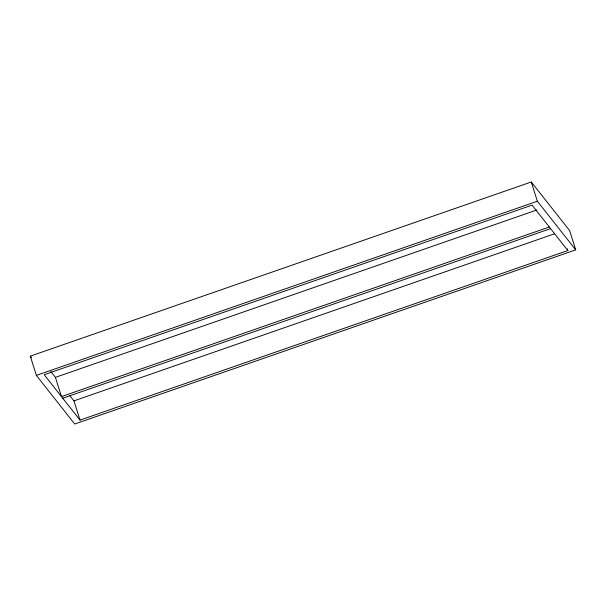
<?xml version="1.0" encoding="UTF-8"?>
<svg xmlns="http://www.w3.org/2000/svg" width="606" height="606" viewBox="0 0 606 606"><rect width="100%" height="100%" fill="white"/><g stroke="black" fill="none" stroke-linecap="round" stroke-linejoin="round"><path stroke-width="0.91" d="M30.3 356.146L531.288 181.982L569.632 230.613L575.7 249.854L74.712 424.018L36.368 375.387L30.3 356.146L31.459 357.623M36.368 375.387L537.355 201.222L575.7 249.854M50.813 371.531L55.411 377.364L536.992 209.949M549.309 227.015L61.479 396.604L55.411 377.364M62.759 398.225L550.589 228.636M69.917 395.763L73.947 400.869L554.626 233.764M567.845 250.52L532.053 205.131L44.223 374.72L80.015 420.109L567.845 250.52L567.292 248.771M531.288 181.982L537.355 201.222M73.947 400.869L80.015 420.109"/></g></svg>
